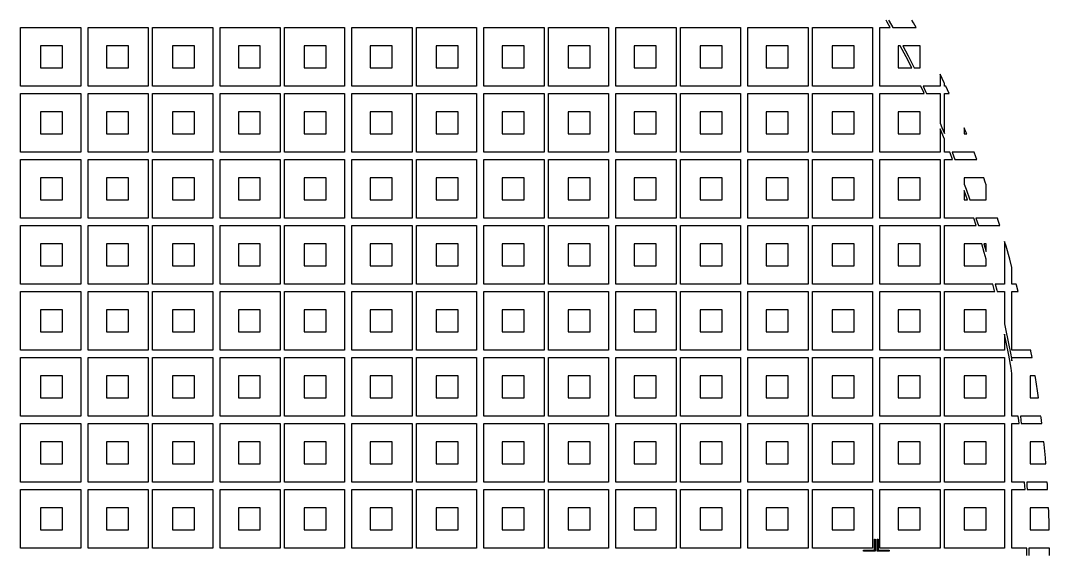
# Model space of a CAD drawing. Extents: x 40 to 187, y -3 to 150.
# Drawn here: x 115.2 to 186.9, y 73.6 to 110.7 of the extents above; entities that cross this region are included whole.
import ezdxf

# ---------------------------------------------------------------- set-up
doc = ezdxf.new("R2010")
doc.units = 0

msp = doc.modelspace()

# ---------------------------------------------------------------- linework, layer by layer
for p, q in [((175.632, 110.558), (175.552, 110.696)), ((175.84, 110.185), (175.632, 110.558)), ((175.725, 110.696), (175.763, 110.632)), ((175.763, 110.632), (176.012, 110.185)), ((177.46, 110.514), (177.358, 110.696)), ((177.639, 110.185), (177.46, 110.514)), ((115.196, 106.095), (115.196, 110.185)), ((115.196, 110.185), (119.389, 110.185)), ((119.389, 110.185), (119.389, 106.095)), ((119.9, 106.095), (119.9, 110.185)), ((119.9, 110.185), (124.093, 110.185)), ((124.093, 110.185), (124.093, 106.095)), ((124.399, 106.095), (124.399, 110.185)), ((124.399, 110.185), (128.592, 110.185)), ((128.592, 110.185), (128.592, 106.095)), ((129.103, 106.095), (129.103, 110.185)), ((129.103, 110.185), (133.296, 110.185)), ((133.296, 110.185), (133.296, 106.095)), ((133.603, 106.095), (133.603, 110.185)), ((133.603, 110.185), (137.795, 110.185)), ((137.795, 110.185), (137.795, 106.095)), ((138.307, 106.095), (138.307, 110.185)), ((138.307, 110.185), (142.499, 110.185)), ((142.499, 110.185), (142.499, 106.095)), ((142.806, 106.095), (142.806, 110.185)), ((142.806, 110.185), (146.999, 110.185)), ((146.999, 110.185), (146.999, 106.095)), ((147.51, 106.095), (147.51, 110.185)), ((147.51, 110.185), (151.703, 110.185)), ((151.703, 110.185), (151.703, 106.095)), ((152.009, 106.095), (152.009, 110.185)), ((152.009, 110.185), (156.202, 110.185)), ((156.202, 110.185), (156.202, 106.095)), ((156.713, 106.095), (156.713, 110.185)), ((156.713, 110.185), (160.906, 110.185)), ((160.906, 110.185), (160.906, 106.095)), ((161.213, 106.095), (161.213, 110.185)), ((161.213, 110.185), (165.406, 110.185)), ((165.406, 110.185), (165.406, 106.095)), ((165.917, 106.095), (165.917, 110.185)), ((165.917, 110.185), (170.11, 110.185)), ((170.11, 110.185), (170.11, 106.095)), ((170.416, 106.095), (170.416, 110.185)), ((170.416, 110.185), (174.609, 110.185)), ((174.609, 110.185), (174.609, 106.095)), ((175.12, 106.095), (175.12, 110.185)), ((175.12, 110.185), (175.84, 110.185)), ((176.012, 110.185), (177.639, 110.185)), ((118.11, 108.907), (116.576, 108.907)), ((116.576, 108.907), (116.576, 107.373)), ((118.11, 107.373), (118.11, 108.907)), ((122.712, 108.907), (121.178, 108.907)), ((121.178, 108.907), (121.178, 107.373)), ((122.712, 107.373), (122.712, 108.907)), ((127.314, 108.907), (125.78, 108.907)), ((125.78, 108.907), (125.78, 107.373)), ((127.314, 107.373), (127.314, 108.907)), ((131.915, 108.907), (130.381, 108.907)), ((130.381, 108.907), (130.381, 107.373)), ((131.915, 107.373), (131.915, 108.907)), ((136.517, 108.907), (134.983, 108.907)), ((134.983, 108.907), (134.983, 107.373)), ((136.517, 107.373), (136.517, 108.907)), ((141.119, 108.907), (139.585, 108.907)), ((139.585, 108.907), (139.585, 107.373)), ((141.119, 107.373), (141.119, 108.907)), ((145.72, 108.907), (144.187, 108.907)), ((144.187, 108.907), (144.187, 107.373)), ((145.72, 107.373), (145.72, 108.907)), ((150.322, 108.907), (148.788, 108.907)), ((148.788, 108.907), (148.788, 107.373)), ((150.322, 107.373), (150.322, 108.907)), ((154.924, 108.907), (153.39, 108.907)), ((153.39, 108.907), (153.39, 107.373)), ((154.924, 107.373), (154.924, 108.907)), ((159.526, 108.907), (157.992, 108.907)), ((157.992, 108.907), (157.992, 107.373)), ((159.526, 107.373), (159.526, 108.907)), ((164.127, 108.907), (162.593, 108.907)), ((162.593, 108.907), (162.593, 107.373)), ((164.127, 107.373), (164.127, 108.907)), ((168.729, 108.907), (167.195, 108.907)), ((167.195, 108.907), (167.195, 107.373)), ((168.729, 107.373), (168.729, 108.907)), ((173.331, 108.907), (171.797, 108.907)), ((171.797, 108.907), (171.797, 107.373)), ((173.331, 107.373), (173.331, 108.907)), ((176.54, 108.907), (176.398, 108.907)), ((176.398, 108.907), (176.398, 107.373)), ((176.947, 108.133), (176.54, 108.907)), ((177.932, 108.907), (176.709, 108.907)), ((176.709, 108.907), (177.08, 108.202)), ((177.932, 107.373), (177.932, 108.907)), ((177.336, 107.373), (176.947, 108.133)), ((177.08, 108.202), (177.5, 107.382)), ((116.576, 107.373), (118.11, 107.373)), ((121.178, 107.373), (122.712, 107.373)), ((125.78, 107.373), (127.314, 107.373)), ((130.381, 107.373), (131.915, 107.373)), ((134.983, 107.373), (136.517, 107.373)), ((139.585, 107.373), (141.119, 107.373)), ((144.187, 107.373), (145.72, 107.373)), ((148.788, 107.373), (150.322, 107.373)), ((153.39, 107.373), (154.924, 107.373)), ((157.992, 107.373), (159.526, 107.373)), ((162.593, 107.373), (164.127, 107.373)), ((167.195, 107.373), (168.729, 107.373)), ((171.797, 107.373), (173.331, 107.373)), ((176.398, 107.373), (177.336, 107.373)), ((177.5, 107.382), (177.504, 107.373)), ((177.504, 107.373), (177.932, 107.373)), ((179.596, 106.335), (179.313, 106.924)), ((179.313, 106.924), (179.313, 106.095)), ((179.62, 106.284), (179.596, 106.335)), ((179.62, 106.095), (179.62, 106.284)), ((119.389, 106.095), (115.196, 106.095)), ((115.196, 101.493), (115.196, 105.583)), ((115.196, 105.583), (119.389, 105.583)), ((119.389, 105.583), (119.389, 101.493)), ((124.093, 106.095), (119.9, 106.095)), ((119.9, 101.493), (119.9, 105.583)), ((119.9, 105.583), (124.093, 105.583)), ((124.093, 105.583), (124.093, 101.493)), ((128.592, 106.095), (124.399, 106.095)), ((124.399, 101.493), (124.399, 105.583)), ((124.399, 105.583), (128.592, 105.583)), ((128.592, 105.583), (128.592, 101.493)), ((133.296, 106.095), (129.103, 106.095)), ((129.103, 101.493), (129.103, 105.583)), ((129.103, 105.583), (133.296, 105.583)), ((133.296, 105.583), (133.296, 101.493)), ((137.795, 106.095), (133.603, 106.095)), ((133.603, 101.493), (133.603, 105.583)), ((133.603, 105.583), (137.795, 105.583)), ((137.795, 105.583), (137.795, 101.493)), ((142.499, 106.095), (138.307, 106.095)), ((138.307, 101.493), (138.307, 105.583)), ((138.307, 105.583), (142.499, 105.583)), ((142.499, 105.583), (142.499, 101.493)), ((146.999, 106.095), (142.806, 106.095)), ((142.806, 101.493), (142.806, 105.583)), ((142.806, 105.583), (146.999, 105.583)), ((146.999, 105.583), (146.999, 101.493)), ((151.703, 106.095), (147.51, 106.095)), ((147.51, 101.493), (147.51, 105.583)), ((147.51, 105.583), (151.703, 105.583)), ((151.703, 105.583), (151.703, 101.493)), ((156.202, 106.095), (152.009, 106.095)), ((152.009, 101.493), (152.009, 105.583)), ((152.009, 105.583), (156.202, 105.583)), ((156.202, 105.583), (156.202, 101.493)), ((160.906, 106.095), (156.713, 106.095)), ((156.713, 101.493), (156.713, 105.583)), ((156.713, 105.583), (160.906, 105.583)), ((160.906, 105.583), (160.906, 101.493)), ((165.406, 106.095), (161.213, 106.095)), ((161.213, 101.493), (161.213, 105.583)), ((161.213, 105.583), (165.406, 105.583)), ((165.406, 105.583), (165.406, 101.493)), ((170.11, 106.095), (165.917, 106.095)), ((165.917, 101.493), (165.917, 105.583)), ((165.917, 105.583), (170.11, 105.583)), ((170.11, 105.583), (170.11, 101.493)), ((174.609, 106.095), (170.416, 106.095)), ((170.416, 101.493), (170.416, 105.583)), ((170.416, 105.583), (174.609, 105.583)), ((174.609, 105.583), (174.609, 101.493)), ((177.964, 106.095), (175.12, 106.095)), ((175.12, 101.493), (175.12, 105.583)), ((175.12, 105.583), (178.209, 105.583)), ((178.172, 105.662), (177.964, 106.095)), ((179.313, 106.095), (178.131, 106.095)), ((178.131, 106.095), (178.308, 105.726)), ((178.209, 105.583), (178.172, 105.662)), ((178.308, 105.726), (178.374, 105.583)), ((178.374, 105.583), (179.313, 105.583)), ((179.313, 105.583), (179.313, 103.505)), ((179.708, 106.095), (179.62, 106.095)), ((179.62, 105.583), (179.946, 105.583)), ((179.62, 102.788), (179.62, 105.583)), ((179.946, 105.583), (179.708, 106.095)), ((118.11, 104.305), (116.576, 104.305)), ((116.576, 104.305), (116.576, 102.771)), ((118.11, 102.771), (118.11, 104.305)), ((122.712, 104.305), (121.178, 104.305)), ((121.178, 104.305), (121.178, 102.771)), ((122.712, 102.771), (122.712, 104.305)), ((127.314, 104.305), (125.78, 104.305)), ((125.78, 104.305), (125.78, 102.771)), ((127.314, 102.771), (127.314, 104.305)), ((131.915, 104.305), (130.381, 104.305)), ((130.381, 104.305), (130.381, 102.771)), ((131.915, 102.771), (131.915, 104.305)), ((136.517, 104.305), (134.983, 104.305)), ((134.983, 104.305), (134.983, 102.771)), ((136.517, 102.771), (136.517, 104.305)), ((141.119, 104.305), (139.585, 104.305)), ((139.585, 104.305), (139.585, 102.771)), ((141.119, 102.771), (141.119, 104.305)), ((145.72, 104.305), (144.187, 104.305)), ((144.187, 104.305), (144.187, 102.771)), ((145.72, 102.771), (145.72, 104.305)), ((150.322, 104.305), (148.788, 104.305)), ((148.788, 104.305), (148.788, 102.771)), ((150.322, 102.771), (150.322, 104.305)), ((154.924, 104.305), (153.39, 104.305)), ((153.39, 104.305), (153.39, 102.771)), ((154.924, 102.771), (154.924, 104.305)), ((159.526, 104.305), (157.992, 104.305)), ((157.992, 104.305), (157.992, 102.771)), ((159.526, 102.771), (159.526, 104.305)), ((164.127, 104.305), (162.593, 104.305)), ((162.593, 104.305), (162.593, 102.771)), ((164.127, 102.771), (164.127, 104.305)), ((168.729, 104.305), (167.195, 104.305)), ((167.195, 104.305), (167.195, 102.771)), ((168.729, 102.771), (168.729, 104.305)), ((173.331, 104.305), (171.797, 104.305)), ((171.797, 104.305), (171.797, 102.771)), ((173.331, 102.771), (173.331, 104.305)), ((177.932, 104.305), (176.398, 104.305)), ((176.398, 104.305), (176.398, 102.771)), ((177.932, 102.771), (177.932, 104.305)), ((179.313, 103.505), (179.443, 103.206)), ((116.576, 102.771), (118.11, 102.771)), ((121.178, 102.771), (122.712, 102.771)), ((125.78, 102.771), (127.314, 102.771)), ((130.381, 102.771), (131.915, 102.771)), ((134.983, 102.771), (136.517, 102.771)), ((139.585, 102.771), (141.119, 102.771)), ((144.187, 102.771), (145.72, 102.771)), ((148.788, 102.771), (150.322, 102.771)), ((153.39, 102.771), (154.924, 102.771)), ((157.992, 102.771), (159.526, 102.771)), ((162.593, 102.771), (164.127, 102.771)), ((167.195, 102.771), (168.729, 102.771)), ((171.797, 102.771), (173.331, 102.771)), ((176.398, 102.771), (177.932, 102.771)), ((179.62, 102.401), (179.313, 103.129)), ((179.313, 103.129), (179.313, 101.493)), ((179.443, 103.206), (179.62, 102.788)), ((181.118, 102.902), (181, 103.181)), ((181, 103.181), (181, 102.771)), ((181, 102.771), (181.171, 102.771)), ((181.171, 102.771), (181.118, 102.902)), ((179.62, 101.493), (179.62, 102.401)), ((119.389, 101.493), (115.196, 101.493)), ((124.093, 101.493), (119.9, 101.493)), ((128.592, 101.493), (124.399, 101.493)), ((133.296, 101.493), (129.103, 101.493)), ((137.795, 101.493), (133.603, 101.493)), ((142.499, 101.493), (138.307, 101.493)), ((146.999, 101.493), (142.806, 101.493)), ((151.703, 101.493), (147.51, 101.493)), ((156.202, 101.493), (152.009, 101.493)), ((160.906, 101.493), (156.713, 101.493)), ((165.406, 101.493), (161.213, 101.493)), ((170.11, 101.493), (165.917, 101.493)), ((174.609, 101.493), (170.416, 101.493)), ((179.313, 101.493), (175.12, 101.493)), ((179.991, 101.493), (179.62, 101.493)), ((180.009, 101.448), (179.991, 101.493)), ((180.192, 100.982), (180.009, 101.448)), ((181.684, 101.493), (180.153, 101.493)), ((180.153, 101.493), (180.353, 100.982)), ((181.815, 101.159), (181.684, 101.493)), ((115.196, 96.8913), (115.196, 100.982)), ((115.196, 100.982), (119.389, 100.982)), ((119.389, 100.982), (119.389, 96.8913)), ((119.9, 96.8913), (119.9, 100.982)), ((119.9, 100.982), (124.093, 100.982)), ((124.093, 100.982), (124.093, 96.8913)), ((124.399, 96.8913), (124.399, 100.982)), ((124.399, 100.982), (128.592, 100.982)), ((128.592, 100.982), (128.592, 96.8913)), ((129.103, 96.8913), (129.103, 100.982)), ((129.103, 100.982), (133.296, 100.982)), ((133.296, 100.982), (133.296, 96.8913)), ((133.603, 96.8913), (133.603, 100.982)), ((133.603, 100.982), (137.795, 100.982)), ((137.795, 100.982), (137.795, 96.8913)), ((138.307, 96.8913), (138.307, 100.982)), ((138.307, 100.982), (142.499, 100.982)), ((142.499, 100.982), (142.499, 96.8913)), ((142.806, 96.8913), (142.806, 100.982)), ((142.806, 100.982), (146.999, 100.982)), ((146.999, 100.982), (146.999, 96.8913)), ((147.51, 96.8913), (147.51, 100.982)), ((147.51, 100.982), (151.703, 100.982)), ((151.703, 100.982), (151.703, 96.8913)), ((152.009, 96.8913), (152.009, 100.982)), ((152.009, 100.982), (156.202, 100.982)), ((156.202, 100.982), (156.202, 96.8913)), ((156.713, 96.8913), (156.713, 100.982)), ((156.713, 100.982), (160.906, 100.982)), ((160.906, 100.982), (160.906, 96.8913)), ((161.213, 96.8913), (161.213, 100.982)), ((161.213, 100.982), (165.406, 100.982)), ((165.406, 100.982), (165.406, 96.8913)), ((165.917, 96.8913), (165.917, 100.982)), ((165.917, 100.982), (170.11, 100.982)), ((170.11, 100.982), (170.11, 96.8913)), ((170.416, 96.8913), (170.416, 100.982)), ((170.416, 100.982), (174.609, 100.982)), ((174.609, 100.982), (174.609, 96.8913)), ((175.12, 96.8913), (175.12, 100.982)), ((175.12, 100.982), (179.313, 100.982)), ((179.313, 100.982), (179.313, 96.8913)), ((179.62, 96.8913), (179.62, 100.982)), ((179.62, 100.982), (180.192, 100.982)), ((180.353, 100.982), (181.882, 100.982)), ((181.882, 100.982), (181.815, 101.159)), ((118.11, 99.7035), (116.576, 99.7035)), ((116.576, 99.7035), (116.576, 98.1696)), ((118.11, 98.1696), (118.11, 99.7035)), ((122.712, 99.7035), (121.178, 99.7035)), ((121.178, 99.7035), (121.178, 98.1696)), ((122.712, 98.1696), (122.712, 99.7035)), ((127.314, 99.7035), (125.78, 99.7035)), ((125.78, 99.7035), (125.78, 98.1696)), ((127.314, 98.1696), (127.314, 99.7035)), ((131.915, 99.7035), (130.381, 99.7035)), ((130.381, 99.7035), (130.381, 98.1696)), ((131.915, 98.1696), (131.915, 99.7035)), ((136.517, 99.7035), (134.983, 99.7035)), ((134.983, 99.7035), (134.983, 98.1696)), ((136.517, 98.1696), (136.517, 99.7035)), ((141.119, 99.7035), (139.585, 99.7035)), ((139.585, 99.7035), (139.585, 98.1696)), ((141.119, 98.1696), (141.119, 99.7035)), ((145.72, 99.7035), (144.187, 99.7035)), ((144.187, 99.7035), (144.187, 98.1696)), ((145.72, 98.1696), (145.72, 99.7035)), ((150.322, 99.7035), (148.788, 99.7035)), ((148.788, 99.7035), (148.788, 98.1696)), ((150.322, 98.1696), (150.322, 99.7035)), ((154.924, 99.7035), (153.39, 99.7035)), ((153.39, 99.7035), (153.39, 98.1696)), ((154.924, 98.1696), (154.924, 99.7035)), ((159.526, 99.7035), (157.992, 99.7035)), ((157.992, 99.7035), (157.992, 98.1696)), ((159.526, 98.1696), (159.526, 99.7035)), ((164.127, 99.7035), (162.593, 99.7035)), ((162.593, 99.7035), (162.593, 98.1696)), ((164.127, 98.1696), (164.127, 99.7035)), ((168.729, 99.7035), (167.195, 99.7035)), ((167.195, 99.7035), (167.195, 98.1696)), ((168.729, 98.1696), (168.729, 99.7035)), ((173.331, 99.7035), (171.797, 99.7035)), ((171.797, 99.7035), (171.797, 98.1696)), ((173.331, 98.1696), (173.331, 99.7035)), ((177.932, 99.7035), (176.398, 99.7035)), ((176.398, 99.7035), (176.398, 98.1696)), ((177.932, 98.1696), (177.932, 99.7035)), ((182.358, 99.7035), (181, 99.7035)), ((181, 99.7035), (181, 99.2674)), ((181, 99.2674), (181.127, 98.9192)), ((182.469, 99.3993), (182.358, 99.7035)), ((182.534, 99.2135), (182.469, 99.3993)), ((182.534, 98.1696), (182.534, 99.2135)), ((181, 98.8281), (181, 98.1696)), ((181.231, 98.1696), (181, 98.8281)), ((181.127, 98.9192), (181.39, 98.1696)), ((116.576, 98.1696), (118.11, 98.1696)), ((121.178, 98.1696), (122.712, 98.1696)), ((125.78, 98.1696), (127.314, 98.1696)), ((130.381, 98.1696), (131.915, 98.1696)), ((134.983, 98.1696), (136.517, 98.1696)), ((139.585, 98.1696), (141.119, 98.1696)), ((144.187, 98.1696), (145.72, 98.1696)), ((148.788, 98.1696), (150.322, 98.1696)), ((153.39, 98.1696), (154.924, 98.1696)), ((157.992, 98.1696), (159.526, 98.1696)), ((162.593, 98.1696), (164.127, 98.1696)), ((167.195, 98.1696), (168.729, 98.1696)), ((171.797, 98.1696), (173.331, 98.1696)), ((176.398, 98.1696), (177.932, 98.1696)), ((181, 98.1696), (181.231, 98.1696)), ((181.39, 98.1696), (182.534, 98.1696)), ((119.389, 96.8913), (115.196, 96.8913)), ((124.093, 96.8913), (119.9, 96.8913)), ((128.592, 96.8913), (124.399, 96.8913)), ((133.296, 96.8913), (129.103, 96.8913)), ((137.795, 96.8913), (133.603, 96.8913)), ((142.499, 96.8913), (138.307, 96.8913)), ((146.999, 96.8913), (142.806, 96.8913)), ((151.703, 96.8913), (147.51, 96.8913)), ((156.202, 96.8913), (152.009, 96.8913)), ((160.906, 96.8913), (156.713, 96.8913)), ((165.406, 96.8913), (161.213, 96.8913)), ((170.11, 96.8913), (165.917, 96.8913)), ((174.609, 96.8913), (170.416, 96.8913)), ((179.313, 96.8913), (175.12, 96.8913)), ((181.661, 96.8913), (179.62, 96.8913)), ((181.827, 96.38), (181.661, 96.8913)), ((183.317, 96.8913), (181.819, 96.8913)), ((181.819, 96.8913), (181.984, 96.38)), ((183.369, 96.7307), (183.317, 96.8913)), ((115.196, 92.2896), (115.196, 96.38)), ((115.196, 96.38), (119.389, 96.38)), ((119.389, 96.38), (119.389, 92.2896)), ((119.9, 92.2896), (119.9, 96.38)), ((119.9, 96.38), (124.093, 96.38)), ((124.093, 96.38), (124.093, 92.2896)), ((124.399, 92.2896), (124.399, 96.38)), ((124.399, 96.38), (128.592, 96.38)), ((128.592, 96.38), (128.592, 92.2896)), ((129.103, 92.2896), (129.103, 96.38)), ((129.103, 96.38), (133.296, 96.38)), ((133.296, 96.38), (133.296, 92.2896)), ((133.603, 92.2896), (133.603, 96.38)), ((133.603, 96.38), (137.795, 96.38)), ((137.795, 96.38), (137.795, 92.2896)), ((138.307, 92.2896), (138.307, 96.38)), ((138.307, 96.38), (142.499, 96.38)), ((142.499, 96.38), (142.499, 92.2896)), ((142.806, 92.2896), (142.806, 96.38)), ((142.806, 96.38), (146.999, 96.38)), ((146.999, 96.38), (146.999, 92.2896)), ((147.51, 92.2896), (147.51, 96.38)), ((147.51, 96.38), (151.703, 96.38)), ((151.703, 96.38), (151.703, 92.2896)), ((152.009, 92.2896), (152.009, 96.38)), ((152.009, 96.38), (156.202, 96.38)), ((156.202, 96.38), (156.202, 92.2896)), ((156.713, 92.2896), (156.713, 96.38)), ((156.713, 96.38), (160.906, 96.38)), ((160.906, 96.38), (160.906, 92.2896)), ((161.213, 92.2896), (161.213, 96.38)), ((161.213, 96.38), (165.406, 96.38)), ((165.406, 96.38), (165.406, 92.2896)), ((165.917, 92.2896), (165.917, 96.38)), ((165.917, 96.38), (170.11, 96.38)), ((170.11, 96.38), (170.11, 92.2896)), ((170.416, 92.2896), (170.416, 96.38)), ((170.416, 96.38), (174.609, 96.38)), ((174.609, 96.38), (174.609, 92.2896)), ((175.12, 92.2896), (175.12, 96.38)), ((175.12, 96.38), (179.313, 96.38)), ((179.313, 96.38), (179.313, 92.2896)), ((179.62, 92.2896), (179.62, 96.38)), ((179.62, 96.38), (181.827, 96.38)), ((181.984, 96.38), (183.477, 96.38)), ((183.477, 96.38), (183.369, 96.7307)), ((118.11, 95.1018), (116.576, 95.1018)), ((116.576, 95.1018), (116.576, 93.5679)), ((118.11, 93.5679), (118.11, 95.1018)), ((122.712, 95.1018), (121.178, 95.1018)), ((121.178, 95.1018), (121.178, 93.5679)), ((122.712, 93.5679), (122.712, 95.1018)), ((127.314, 95.1018), (125.78, 95.1018)), ((125.78, 95.1018), (125.78, 93.5679)), ((127.314, 93.5679), (127.314, 95.1018)), ((131.915, 95.1018), (130.381, 95.1018)), ((130.381, 95.1018), (130.381, 93.5679)), ((131.915, 93.5679), (131.915, 95.1018)), ((136.517, 95.1018), (134.983, 95.1018)), ((134.983, 95.1018), (134.983, 93.5679)), ((136.517, 93.5679), (136.517, 95.1018)), ((141.119, 95.1018), (139.585, 95.1018)), ((139.585, 95.1018), (139.585, 93.5679)), ((141.119, 93.5679), (141.119, 95.1018)), ((145.72, 95.1018), (144.187, 95.1018)), ((144.187, 95.1018), (144.187, 93.5679)), ((145.72, 93.5679), (145.72, 95.1018)), ((150.322, 95.1018), (148.788, 95.1018)), ((148.788, 95.1018), (148.788, 93.5679)), ((150.322, 93.5679), (150.322, 95.1018)), ((154.924, 95.1018), (153.39, 95.1018)), ((153.39, 95.1018), (153.39, 93.5679)), ((154.924, 93.5679), (154.924, 95.1018)), ((159.526, 95.1018), (157.992, 95.1018)), ((157.992, 95.1018), (157.992, 93.5679)), ((159.526, 93.5679), (159.526, 95.1018)), ((164.127, 95.1018), (162.593, 95.1018)), ((162.593, 95.1018), (162.593, 93.5679)), ((164.127, 93.5679), (164.127, 95.1018)), ((168.729, 95.1018), (167.195, 95.1018)), ((167.195, 95.1018), (167.195, 93.5679)), ((168.729, 93.5679), (168.729, 95.1018)), ((173.331, 95.1018), (171.797, 95.1018)), ((171.797, 95.1018), (171.797, 93.5679)), ((173.331, 93.5679), (173.331, 95.1018)), ((177.932, 95.1018), (176.398, 95.1018)), ((176.398, 95.1018), (176.398, 93.5679)), ((177.932, 93.5679), (177.932, 95.1018)), ((182.221, 95.1018), (181, 95.1018)), ((181, 95.1018), (181, 93.5679)), ((182.401, 94.4953), (182.221, 95.1018)), ((182.534, 95.1018), (182.378, 95.1018)), ((182.378, 95.1018), (182.534, 94.5742)), ((182.534, 94.5742), (182.534, 95.1018)), ((183.914, 94.9339), (183.812, 95.2757)), ((183.812, 95.2757), (183.812, 92.2896)), ((184.17, 94.0307), (183.914, 94.9339)), ((182.534, 94.0258), (182.401, 94.4953)), ((182.534, 93.5679), (182.534, 94.0258)), ((184.324, 93.4607), (184.17, 94.0307)), ((116.576, 93.5679), (118.11, 93.5679)), ((121.178, 93.5679), (122.712, 93.5679)), ((125.78, 93.5679), (127.314, 93.5679)), ((130.381, 93.5679), (131.915, 93.5679)), ((134.983, 93.5679), (136.517, 93.5679)), ((139.585, 93.5679), (141.119, 93.5679)), ((144.187, 93.5679), (145.72, 93.5679)), ((148.788, 93.5679), (150.322, 93.5679)), ((153.39, 93.5679), (154.924, 93.5679)), ((157.992, 93.5679), (159.526, 93.5679)), ((162.593, 93.5679), (164.127, 93.5679)), ((167.195, 93.5679), (168.729, 93.5679)), ((171.797, 93.5679), (173.331, 93.5679)), ((176.398, 93.5679), (177.932, 93.5679)), ((181, 93.5679), (182.534, 93.5679)), ((184.324, 92.2896), (184.324, 93.4607)), ((119.389, 92.2896), (115.196, 92.2896)), ((124.093, 92.2896), (119.9, 92.2896)), ((128.592, 92.2896), (124.399, 92.2896)), ((133.296, 92.2896), (129.103, 92.2896)), ((137.795, 92.2896), (133.603, 92.2896)), ((142.499, 92.2896), (138.307, 92.2896)), ((146.999, 92.2896), (142.806, 92.2896)), ((151.703, 92.2896), (147.51, 92.2896)), ((156.202, 92.2896), (152.009, 92.2896)), ((160.906, 92.2896), (156.713, 92.2896)), ((165.406, 92.2896), (161.213, 92.2896)), ((170.11, 92.2896), (165.917, 92.2896)), ((174.609, 92.2896), (170.416, 92.2896)), ((179.313, 92.2896), (175.12, 92.2896)), ((183.003, 92.2896), (179.62, 92.2896)), ((183.12, 91.8325), (183.003, 92.2896)), ((183.812, 92.2896), (183.158, 92.2896)), ((183.158, 92.2896), (183.266, 91.8689)), ((183.266, 91.8689), (183.288, 91.7783)), ((184.629, 92.2896), (184.324, 92.2896)), ((184.648, 92.2152), (184.629, 92.2896)), ((184.755, 91.7783), (184.648, 92.2152)), ((115.196, 87.6879), (115.196, 91.7783)), ((115.196, 91.7783), (119.389, 91.7783)), ((119.389, 91.7783), (119.389, 87.6879)), ((119.9, 87.6879), (119.9, 91.7783)), ((119.9, 91.7783), (124.093, 91.7783)), ((124.093, 91.7783), (124.093, 87.6879)), ((124.399, 87.6879), (124.399, 91.7783)), ((124.399, 91.7783), (128.592, 91.7783)), ((128.592, 91.7783), (128.592, 87.6879)), ((129.103, 87.6879), (129.103, 91.7783)), ((129.103, 91.7783), (133.296, 91.7783)), ((133.296, 91.7783), (133.296, 87.6879)), ((133.603, 87.6879), (133.603, 91.7783)), ((133.603, 91.7783), (137.795, 91.7783)), ((137.795, 91.7783), (137.795, 87.6879)), ((138.307, 87.6879), (138.307, 91.7783)), ((138.307, 91.7783), (142.499, 91.7783)), ((142.499, 91.7783), (142.499, 87.6879)), ((142.806, 87.6879), (142.806, 91.7783)), ((142.806, 91.7783), (146.999, 91.7783)), ((146.999, 91.7783), (146.999, 87.6879)), ((147.51, 87.6879), (147.51, 91.7783)), ((147.51, 91.7783), (151.703, 91.7783)), ((151.703, 91.7783), (151.703, 87.6879)), ((152.009, 87.6879), (152.009, 91.7783)), ((152.009, 91.7783), (156.202, 91.7783)), ((156.202, 91.7783), (156.202, 87.6879)), ((156.713, 87.6879), (156.713, 91.7783)), ((156.713, 91.7783), (160.906, 91.7783)), ((160.906, 91.7783), (160.906, 87.6879)), ((161.213, 87.6879), (161.213, 91.7783)), ((161.213, 91.7783), (165.406, 91.7783)), ((165.406, 91.7783), (165.406, 87.6879)), ((165.917, 87.6879), (165.917, 91.7783)), ((165.917, 91.7783), (170.11, 91.7783)), ((170.11, 91.7783), (170.11, 87.6879)), ((170.416, 87.6879), (170.416, 91.7783)), ((170.416, 91.7783), (174.609, 91.7783)), ((174.609, 91.7783), (174.609, 87.6879)), ((175.12, 87.6879), (175.12, 91.7783)), ((175.12, 91.7783), (179.313, 91.7783)), ((179.313, 91.7783), (179.313, 87.6879)), ((179.62, 87.6879), (179.62, 91.7783)), ((179.62, 91.7783), (183.134, 91.7783)), ((183.134, 91.7783), (183.12, 91.8325)), ((183.288, 91.7783), (183.812, 91.7783)), ((183.812, 91.7783), (183.812, 89.5228)), ((184.324, 87.6879), (184.324, 91.7783)), ((184.324, 91.7783), (184.755, 91.7783)), ((118.11, 90.5001), (116.576, 90.5001)), ((116.576, 90.5001), (116.576, 88.9662)), ((118.11, 88.9662), (118.11, 90.5001)), ((122.712, 90.5001), (121.178, 90.5001)), ((121.178, 90.5001), (121.178, 88.9662)), ((122.712, 88.9662), (122.712, 90.5001)), ((127.314, 90.5001), (125.78, 90.5001)), ((125.78, 90.5001), (125.78, 88.9662)), ((127.314, 88.9662), (127.314, 90.5001)), ((131.915, 90.5001), (130.381, 90.5001)), ((130.381, 90.5001), (130.381, 88.9662)), ((131.915, 88.9662), (131.915, 90.5001)), ((136.517, 90.5001), (134.983, 90.5001)), ((134.983, 90.5001), (134.983, 88.9662)), ((136.517, 88.9662), (136.517, 90.5001)), ((141.119, 90.5001), (139.585, 90.5001)), ((139.585, 90.5001), (139.585, 88.9662)), ((141.119, 88.9662), (141.119, 90.5001)), ((145.72, 90.5001), (144.187, 90.5001)), ((144.187, 90.5001), (144.187, 88.9662)), ((145.72, 88.9662), (145.72, 90.5001)), ((150.322, 90.5001), (148.788, 90.5001)), ((148.788, 90.5001), (148.788, 88.9662)), ((150.322, 88.9662), (150.322, 90.5001)), ((154.924, 90.5001), (153.39, 90.5001)), ((153.39, 90.5001), (153.39, 88.9662)), ((154.924, 88.9662), (154.924, 90.5001)), ((159.526, 90.5001), (157.992, 90.5001)), ((157.992, 90.5001), (157.992, 88.9662)), ((159.526, 88.9662), (159.526, 90.5001)), ((164.127, 90.5001), (162.593, 90.5001)), ((162.593, 90.5001), (162.593, 88.9662)), ((164.127, 88.9662), (164.127, 90.5001)), ((168.729, 90.5001), (167.195, 90.5001)), ((167.195, 90.5001), (167.195, 88.9662)), ((168.729, 88.9662), (168.729, 90.5001)), ((173.331, 90.5001), (171.797, 90.5001)), ((171.797, 90.5001), (171.797, 88.9662)), ((173.331, 88.9662), (173.331, 90.5001)), ((177.932, 90.5001), (176.398, 90.5001)), ((176.398, 90.5001), (176.398, 88.9662)), ((177.932, 88.9662), (177.932, 90.5001)), ((182.534, 90.5001), (181, 90.5001)), ((181, 90.5001), (181, 88.9662)), ((182.534, 88.9662), (182.534, 90.5001)), ((116.576, 88.9662), (118.11, 88.9662)), ((121.178, 88.9662), (122.712, 88.9662)), ((125.78, 88.9662), (127.314, 88.9662)), ((130.381, 88.9662), (131.915, 88.9662)), ((134.983, 88.9662), (136.517, 88.9662)), ((139.585, 88.9662), (141.119, 88.9662)), ((144.187, 88.9662), (145.72, 88.9662)), ((148.788, 88.9662), (150.322, 88.9662)), ((153.39, 88.9662), (154.924, 88.9662)), ((157.992, 88.9662), (159.526, 88.9662)), ((162.593, 88.9662), (164.127, 88.9662)), ((167.195, 88.9662), (168.729, 88.9662)), ((171.797, 88.9662), (173.331, 88.9662)), ((176.398, 88.9662), (177.932, 88.9662)), ((181, 88.9662), (182.534, 88.9662)), ((183.812, 89.5228), (183.888, 89.1761)), ((183.888, 89.1761), (184.073, 88.2736)), ((183.926, 88.2443), (183.812, 88.7986)), ((183.812, 88.7986), (183.812, 87.6879)), ((184.073, 88.2736), (184.247, 87.3689)), ((119.389, 87.6879), (115.196, 87.6879)), ((124.093, 87.6879), (119.9, 87.6879)), ((128.592, 87.6879), (124.399, 87.6879)), ((133.296, 87.6879), (129.103, 87.6879)), ((137.795, 87.6879), (133.603, 87.6879)), ((142.499, 87.6879), (138.307, 87.6879)), ((146.999, 87.6879), (142.806, 87.6879)), ((151.703, 87.6879), (147.51, 87.6879)), ((156.202, 87.6879), (152.009, 87.6879)), ((160.906, 87.6879), (156.713, 87.6879)), ((165.406, 87.6879), (161.213, 87.6879)), ((170.11, 87.6879), (165.917, 87.6879)), ((174.609, 87.6879), (170.416, 87.6879)), ((179.313, 87.6879), (175.12, 87.6879)), ((183.812, 87.6879), (179.62, 87.6879)), ((184.1, 87.3414), (183.926, 88.2443)), ((185.637, 87.6879), (184.324, 87.6879)), ((185.648, 87.6297), (185.637, 87.6879)), ((185.73, 87.1766), (185.648, 87.6297)), ((115.196, 83.0862), (115.196, 87.1766)), ((115.196, 87.1766), (119.389, 87.1766)), ((119.389, 87.1766), (119.389, 83.0862)), ((119.9, 83.0862), (119.9, 87.1766)), ((119.9, 87.1766), (124.093, 87.1766)), ((124.093, 87.1766), (124.093, 83.0862)), ((124.399, 83.0862), (124.399, 87.1766)), ((124.399, 87.1766), (128.592, 87.1766)), ((128.592, 87.1766), (128.592, 83.0862)), ((129.103, 83.0862), (129.103, 87.1766)), ((129.103, 87.1766), (133.296, 87.1766)), ((133.296, 87.1766), (133.296, 83.0862)), ((133.603, 83.0862), (133.603, 87.1766)), ((133.603, 87.1766), (137.795, 87.1766)), ((137.795, 87.1766), (137.795, 83.0862)), ((138.307, 83.0862), (138.307, 87.1766)), ((138.307, 87.1766), (142.499, 87.1766)), ((142.499, 87.1766), (142.499, 83.0862)), ((142.806, 83.0862), (142.806, 87.1766)), ((142.806, 87.1766), (146.999, 87.1766)), ((146.999, 87.1766), (146.999, 83.0862)), ((147.51, 83.0862), (147.51, 87.1766)), ((147.51, 87.1766), (151.703, 87.1766)), ((151.703, 87.1766), (151.703, 83.0862)), ((152.009, 83.0862), (152.009, 87.1766)), ((152.009, 87.1766), (156.202, 87.1766)), ((156.202, 87.1766), (156.202, 83.0862)), ((156.713, 83.0862), (156.713, 87.1766)), ((156.713, 87.1766), (160.906, 87.1766)), ((160.906, 87.1766), (160.906, 83.0862)), ((161.213, 83.0862), (161.213, 87.1766)), ((161.213, 87.1766), (165.406, 87.1766)), ((165.406, 87.1766), (165.406, 83.0862)), ((165.917, 83.0862), (165.917, 87.1766)), ((165.917, 87.1766), (170.11, 87.1766)), ((170.11, 87.1766), (170.11, 83.0862)), ((170.416, 83.0862), (170.416, 87.1766)), ((170.416, 87.1766), (174.609, 87.1766)), ((174.609, 87.1766), (174.609, 83.0862)), ((175.12, 83.0862), (175.12, 87.1766)), ((175.12, 87.1766), (179.313, 87.1766)), ((179.313, 87.1766), (179.313, 83.0862)), ((179.62, 83.0862), (179.62, 87.1766)), ((179.62, 87.1766), (183.812, 87.1766)), ((183.812, 87.1766), (183.812, 83.0862)), ((184.263, 86.4365), (184.1, 87.3414)), ((184.247, 87.3689), (184.324, 86.9452)), ((184.324, 87.1766), (185.73, 87.1766)), ((184.324, 86.9452), (184.324, 87.1766)), ((184.324, 86.0722), (184.263, 86.4365)), ((118.11, 85.8984), (116.576, 85.8984)), ((116.576, 85.8984), (116.576, 84.3645)), ((118.11, 84.3645), (118.11, 85.8984)), ((122.712, 85.8984), (121.178, 85.8984)), ((121.178, 85.8984), (121.178, 84.3645)), ((122.712, 84.3645), (122.712, 85.8984)), ((127.314, 85.8984), (125.78, 85.8984)), ((125.78, 85.8984), (125.78, 84.3645)), ((127.314, 84.3645), (127.314, 85.8984)), ((131.915, 85.8984), (130.381, 85.8984)), ((130.381, 85.8984), (130.381, 84.3645)), ((131.915, 84.3645), (131.915, 85.8984)), ((136.517, 85.8984), (134.983, 85.8984)), ((134.983, 85.8984), (134.983, 84.3645)), ((136.517, 84.3645), (136.517, 85.8984)), ((141.119, 85.8984), (139.585, 85.8984)), ((139.585, 85.8984), (139.585, 84.3645)), ((141.119, 84.3645), (141.119, 85.8984)), ((145.72, 85.8984), (144.187, 85.8984)), ((144.187, 85.8984), (144.187, 84.3645)), ((145.72, 84.3645), (145.72, 85.8984)), ((150.322, 85.8984), (148.788, 85.8984)), ((148.788, 85.8984), (148.788, 84.3645)), ((150.322, 84.3645), (150.322, 85.8984)), ((154.924, 85.8984), (153.39, 85.8984)), ((153.39, 85.8984), (153.39, 84.3645)), ((154.924, 84.3645), (154.924, 85.8984)), ((159.526, 85.8984), (157.992, 85.8984)), ((157.992, 85.8984), (157.992, 84.3645)), ((159.526, 84.3645), (159.526, 85.8984)), ((164.127, 85.8984), (162.593, 85.8984)), ((162.593, 85.8984), (162.593, 84.3645)), ((164.127, 84.3645), (164.127, 85.8984)), ((168.729, 85.8984), (167.195, 85.8984)), ((167.195, 85.8984), (167.195, 84.3645)), ((168.729, 84.3645), (168.729, 85.8984)), ((173.331, 85.8984), (171.797, 85.8984)), ((171.797, 85.8984), (171.797, 84.3645)), ((173.331, 84.3645), (173.331, 85.8984)), ((177.932, 85.8984), (176.398, 85.8984)), ((176.398, 85.8984), (176.398, 84.3645)), ((177.932, 84.3645), (177.932, 85.8984)), ((182.534, 85.8984), (181, 85.8984)), ((181, 85.8984), (181, 84.3645)), ((182.534, 84.3645), (182.534, 85.8984)), ((184.324, 83.0862), (184.324, 86.0722)), ((185.95, 85.8984), (185.602, 85.8984)), ((185.602, 85.8984), (185.602, 84.3645)), ((185.969, 85.7798), (185.95, 85.8984)), ((186.113, 84.8521), (185.969, 85.7798)), ((186.182, 84.3645), (186.113, 84.8521)), ((116.576, 84.3645), (118.11, 84.3645)), ((121.178, 84.3645), (122.712, 84.3645)), ((125.78, 84.3645), (127.314, 84.3645)), ((130.381, 84.3645), (131.915, 84.3645)), ((134.983, 84.3645), (136.517, 84.3645)), ((139.585, 84.3645), (141.119, 84.3645)), ((144.187, 84.3645), (145.72, 84.3645)), ((148.788, 84.3645), (150.322, 84.3645)), ((153.39, 84.3645), (154.924, 84.3645)), ((157.992, 84.3645), (159.526, 84.3645)), ((162.593, 84.3645), (164.127, 84.3645)), ((167.195, 84.3645), (168.729, 84.3645)), ((171.797, 84.3645), (173.331, 84.3645)), ((176.398, 84.3645), (177.932, 84.3645)), ((181, 84.3645), (182.534, 84.3645)), ((185.602, 84.3645), (186.182, 84.3645)), ((119.389, 83.0862), (115.196, 83.0862)), ((115.196, 78.4845), (115.196, 82.5749)), ((115.196, 82.5749), (119.389, 82.5749)), ((119.389, 82.5749), (119.389, 78.4845)), ((124.093, 83.0862), (119.9, 83.0862)), ((119.9, 78.4845), (119.9, 82.5749)), ((119.9, 82.5749), (124.093, 82.5749)), ((124.093, 82.5749), (124.093, 78.4845)), ((128.592, 83.0862), (124.399, 83.0862)), ((124.399, 78.4845), (124.399, 82.5749)), ((124.399, 82.5749), (128.592, 82.5749)), ((128.592, 82.5749), (128.592, 78.4845)), ((133.296, 83.0862), (129.103, 83.0862)), ((129.103, 78.4845), (129.103, 82.5749)), ((129.103, 82.5749), (133.296, 82.5749)), ((133.296, 82.5749), (133.296, 78.4845)), ((137.795, 83.0862), (133.603, 83.0862)), ((133.603, 78.4845), (133.603, 82.5749)), ((133.603, 82.5749), (137.795, 82.5749)), ((137.795, 82.5749), (137.795, 78.4845)), ((142.499, 83.0862), (138.307, 83.0862)), ((138.307, 78.4845), (138.307, 82.5749)), ((138.307, 82.5749), (142.499, 82.5749)), ((142.499, 82.5749), (142.499, 78.4845)), ((146.999, 83.0862), (142.806, 83.0862)), ((142.806, 78.4845), (142.806, 82.5749)), ((142.806, 82.5749), (146.999, 82.5749)), ((146.999, 82.5749), (146.999, 78.4845)), ((151.703, 83.0862), (147.51, 83.0862)), ((147.51, 78.4845), (147.51, 82.5749)), ((147.51, 82.5749), (151.703, 82.5749)), ((151.703, 82.5749), (151.703, 78.4845)), ((156.202, 83.0862), (152.009, 83.0862)), ((152.009, 78.4845), (152.009, 82.5749)), ((152.009, 82.5749), (156.202, 82.5749)), ((156.202, 82.5749), (156.202, 78.4845)), ((160.906, 83.0862), (156.713, 83.0862)), ((156.713, 78.4845), (156.713, 82.5749)), ((156.713, 82.5749), (160.906, 82.5749)), ((160.906, 82.5749), (160.906, 78.4845)), ((165.406, 83.0862), (161.213, 83.0862)), ((161.213, 78.4845), (161.213, 82.5749)), ((161.213, 82.5749), (165.406, 82.5749)), ((165.406, 82.5749), (165.406, 78.4845)), ((170.11, 83.0862), (165.917, 83.0862)), ((165.917, 78.4845), (165.917, 82.5749)), ((165.917, 82.5749), (170.11, 82.5749)), ((170.11, 82.5749), (170.11, 78.4845)), ((174.609, 83.0862), (170.416, 83.0862)), ((170.416, 78.4845), (170.416, 82.5749)), ((170.416, 82.5749), (174.609, 82.5749)), ((174.609, 82.5749), (174.609, 78.4845)), ((179.313, 83.0862), (175.12, 83.0862)), ((175.12, 78.4845), (175.12, 82.5749)), ((175.12, 82.5749), (179.313, 82.5749)), ((179.313, 82.5749), (179.313, 78.4845)), ((183.812, 83.0862), (179.62, 83.0862)), ((179.62, 78.4845), (179.62, 82.5749)), ((179.62, 82.5749), (183.812, 82.5749)), ((183.812, 82.5749), (183.812, 78.4845)), ((184.765, 83.0862), (184.324, 83.0862)), ((184.324, 78.4845), (184.324, 82.5749)), ((184.324, 82.5749), (184.829, 82.5749)), ((184.802, 82.7988), (184.765, 83.0862)), ((184.829, 82.5749), (184.802, 82.7988)), ((186.353, 83.0862), (184.916, 83.0862)), ((184.916, 83.0862), (184.951, 82.8172)), ((184.951, 82.8172), (184.98, 82.5749)), ((184.98, 82.5749), (186.414, 82.5749)), ((186.365, 82.9916), (186.353, 83.0862)), ((186.414, 82.5749), (186.365, 82.9916)), ((118.11, 81.2967), (116.576, 81.2967)), ((116.576, 81.2967), (116.576, 79.7628)), ((118.11, 79.7628), (118.11, 81.2967)), ((122.712, 81.2967), (121.178, 81.2967)), ((121.178, 81.2967), (121.178, 79.7628)), ((122.712, 79.7628), (122.712, 81.2967)), ((127.314, 81.2967), (125.78, 81.2967)), ((125.78, 81.2967), (125.78, 79.7628)), ((127.314, 79.7628), (127.314, 81.2967)), ((131.915, 81.2967), (130.381, 81.2967)), ((130.381, 81.2967), (130.381, 79.7628)), ((131.915, 79.7628), (131.915, 81.2967)), ((136.517, 81.2967), (134.983, 81.2967)), ((134.983, 81.2967), (134.983, 79.7628)), ((136.517, 79.7628), (136.517, 81.2967)), ((141.119, 81.2967), (139.585, 81.2967)), ((139.585, 81.2967), (139.585, 79.7628)), ((141.119, 79.7628), (141.119, 81.2967)), ((145.72, 81.2967), (144.187, 81.2967)), ((144.187, 81.2967), (144.187, 79.7628)), ((145.72, 79.7628), (145.72, 81.2967)), ((150.322, 81.2967), (148.788, 81.2967)), ((148.788, 81.2967), (148.788, 79.7628)), ((150.322, 79.7628), (150.322, 81.2967)), ((154.924, 81.2967), (153.39, 81.2967)), ((153.39, 81.2967), (153.39, 79.7628)), ((154.924, 79.7628), (154.924, 81.2967)), ((159.526, 81.2967), (157.992, 81.2967)), ((157.992, 81.2967), (157.992, 79.7628)), ((159.526, 79.7628), (159.526, 81.2967)), ((164.127, 81.2967), (162.593, 81.2967)), ((162.593, 81.2967), (162.593, 79.7628)), ((164.127, 79.7628), (164.127, 81.2967)), ((168.729, 81.2967), (167.195, 81.2967)), ((167.195, 81.2967), (167.195, 79.7628)), ((168.729, 79.7628), (168.729, 81.2967)), ((173.331, 81.2967), (171.797, 81.2967)), ((171.797, 81.2967), (171.797, 79.7628)), ((173.331, 79.7628), (173.331, 81.2967)), ((177.932, 81.2967), (176.398, 81.2967)), ((176.398, 81.2967), (176.398, 79.7628)), ((177.932, 79.7628), (177.932, 81.2967)), ((182.534, 81.2967), (181, 81.2967)), ((181, 81.2967), (181, 79.7628)), ((182.534, 79.7628), (182.534, 81.2967)), ((186.554, 81.2967), (185.602, 81.2967)), ((185.602, 81.2967), (185.602, 79.7628)), ((186.572, 81.1255), (186.554, 81.2967)), ((186.659, 80.1907), (186.572, 81.1255)), ((116.576, 79.7628), (118.11, 79.7628)), ((121.178, 79.7628), (122.712, 79.7628)), ((125.78, 79.7628), (127.314, 79.7628)), ((130.381, 79.7628), (131.915, 79.7628)), ((134.983, 79.7628), (136.517, 79.7628)), ((139.585, 79.7628), (141.119, 79.7628)), ((144.187, 79.7628), (145.72, 79.7628)), ((148.788, 79.7628), (150.322, 79.7628)), ((153.39, 79.7628), (154.924, 79.7628)), ((157.992, 79.7628), (159.526, 79.7628)), ((162.593, 79.7628), (164.127, 79.7628)), ((167.195, 79.7628), (168.729, 79.7628)), ((171.797, 79.7628), (173.331, 79.7628)), ((176.398, 79.7628), (177.932, 79.7628)), ((181, 79.7628), (182.534, 79.7628)), ((185.602, 79.7628), (186.693, 79.7628)), ((186.693, 79.7628), (186.659, 80.1907)), ((119.389, 78.4845), (115.196, 78.4845)), ((124.093, 78.4845), (119.9, 78.4845)), ((128.592, 78.4845), (124.399, 78.4845)), ((133.296, 78.4845), (129.103, 78.4845)), ((137.795, 78.4845), (133.603, 78.4845)), ((142.499, 78.4845), (138.307, 78.4845)), ((146.999, 78.4845), (142.806, 78.4845)), ((151.703, 78.4845), (147.51, 78.4845)), ((156.202, 78.4845), (152.009, 78.4845)), ((160.906, 78.4845), (156.713, 78.4845)), ((165.406, 78.4845), (161.213, 78.4845)), ((170.11, 78.4845), (165.917, 78.4845)), ((174.609, 78.4845), (170.416, 78.4845)), ((179.313, 78.4845), (175.12, 78.4845)), ((183.812, 78.4845), (179.62, 78.4845)), ((185.207, 78.4845), (184.324, 78.4845)), ((185.225, 78.2216), (185.207, 78.4845)), ((185.239, 77.9732), (185.225, 78.2216)), ((186.786, 78.4845), (185.357, 78.4845)), ((185.357, 78.4845), (185.375, 78.2309)), ((185.375, 78.2309), (185.389, 77.9732)), ((186.797, 78.3182), (186.786, 78.4845)), ((186.816, 77.9732), (186.797, 78.3182)), ((115.196, 73.8828), (115.196, 77.9732)), ((115.196, 77.9732), (119.389, 77.9732)), ((119.389, 77.9732), (119.389, 73.8828)), ((119.9, 73.8828), (119.9, 77.9732)), ((119.9, 77.9732), (124.093, 77.9732)), ((124.093, 77.9732), (124.093, 73.8828)), ((124.399, 73.8828), (124.399, 77.9732)), ((124.399, 77.9732), (128.592, 77.9732)), ((128.592, 77.9732), (128.592, 73.8828)), ((129.103, 73.8828), (129.103, 77.9732)), ((129.103, 77.9732), (133.296, 77.9732)), ((133.296, 77.9732), (133.296, 73.8828)), ((133.603, 73.8828), (133.603, 77.9732)), ((133.603, 77.9732), (137.795, 77.9732)), ((137.795, 77.9732), (137.795, 73.8828)), ((138.307, 73.8828), (138.307, 77.9732)), ((138.307, 77.9732), (142.499, 77.9732)), ((142.499, 77.9732), (142.499, 73.8828)), ((142.806, 73.8828), (142.806, 77.9732)), ((142.806, 77.9732), (146.999, 77.9732)), ((146.999, 77.9732), (146.999, 73.8828)), ((147.51, 73.8828), (147.51, 77.9732)), ((147.51, 77.9732), (151.703, 77.9732)), ((151.703, 77.9732), (151.703, 73.8828)), ((152.009, 73.8828), (152.009, 77.9732)), ((152.009, 77.9732), (156.202, 77.9732)), ((156.202, 77.9732), (156.202, 73.8828)), ((156.713, 73.8828), (156.713, 77.9732)), ((156.713, 77.9732), (160.906, 77.9732)), ((160.906, 77.9732), (160.906, 73.8828)), ((161.213, 73.8828), (161.213, 77.9732)), ((161.213, 77.9732), (165.406, 77.9732)), ((165.406, 77.9732), (165.406, 73.8828)), ((165.917, 73.8828), (165.917, 77.9732)), ((165.917, 77.9732), (170.11, 77.9732)), ((170.11, 77.9732), (170.11, 73.8828)), ((170.416, 73.8828), (170.416, 77.9732)), ((170.416, 77.9732), (174.609, 77.9732)), ((174.609, 77.9732), (174.609, 73.8828)), ((175.12, 73.8828), (175.12, 77.9732)), ((175.12, 77.9732), (179.313, 77.9732)), ((179.313, 77.9732), (179.313, 73.8828)), ((179.62, 73.8828), (179.62, 77.9732)), ((179.62, 77.9732), (183.812, 77.9732)), ((183.812, 77.9732), (183.812, 73.8828)), ((184.324, 73.8828), (184.324, 77.9732)), ((184.324, 77.9732), (185.239, 77.9732)), ((185.389, 77.9732), (186.816, 77.9732)), ((118.11, 76.695), (116.576, 76.695)), ((116.576, 76.695), (116.576, 75.1611)), ((118.11, 75.1611), (118.11, 76.695)), ((122.712, 76.695), (121.178, 76.695)), ((121.178, 76.695), (121.178, 75.1611)), ((122.712, 75.1611), (122.712, 76.695)), ((127.314, 76.695), (125.78, 76.695)), ((125.78, 76.695), (125.78, 75.1611)), ((127.314, 75.1611), (127.314, 76.695)), ((131.915, 76.695), (130.381, 76.695)), ((130.381, 76.695), (130.381, 75.1611)), ((131.915, 75.1611), (131.915, 76.695)), ((136.517, 76.695), (134.983, 76.695)), ((134.983, 76.695), (134.983, 75.1611)), ((136.517, 75.1611), (136.517, 76.695)), ((141.119, 76.695), (139.585, 76.695)), ((139.585, 76.695), (139.585, 75.1611)), ((141.119, 75.1611), (141.119, 76.695)), ((145.72, 76.695), (144.187, 76.695)), ((144.187, 76.695), (144.187, 75.1611)), ((145.72, 75.1611), (145.72, 76.695)), ((150.322, 76.695), (148.788, 76.695)), ((148.788, 76.695), (148.788, 75.1611)), ((150.322, 75.1611), (150.322, 76.695)), ((154.924, 76.695), (153.39, 76.695)), ((153.39, 76.695), (153.39, 75.1611)), ((154.924, 75.1611), (154.924, 76.695)), ((159.526, 76.695), (157.992, 76.695)), ((157.992, 76.695), (157.992, 75.1611)), ((159.526, 75.1611), (159.526, 76.695)), ((164.127, 76.695), (162.593, 76.695)), ((162.593, 76.695), (162.593, 75.1611)), ((164.127, 75.1611), (164.127, 76.695)), ((168.729, 76.695), (167.195, 76.695)), ((167.195, 76.695), (167.195, 75.1611)), ((168.729, 75.1611), (168.729, 76.695)), ((173.331, 76.695), (171.797, 76.695)), ((171.797, 76.695), (171.797, 75.1611)), ((173.331, 75.1611), (173.331, 76.695)), ((177.932, 76.695), (176.398, 76.695)), ((176.398, 76.695), (176.398, 75.1611)), ((177.932, 75.1611), (177.932, 76.695)), ((182.534, 76.695), (181, 76.695)), ((181, 76.695), (181, 75.1611)), ((182.534, 75.1611), (182.534, 76.695)), ((186.878, 76.695), (185.602, 76.695)), ((185.602, 76.695), (185.602, 75.1611)), ((186.889, 76.4429), (186.878, 76.695)), ((186.918, 75.5046), (186.889, 76.4429)), ((186.924, 75.1611), (186.918, 75.5046)), ((116.576, 75.1611), (118.11, 75.1611)), ((121.178, 75.1611), (122.712, 75.1611)), ((125.78, 75.1611), (127.314, 75.1611)), ((130.381, 75.1611), (131.915, 75.1611)), ((134.983, 75.1611), (136.517, 75.1611)), ((139.585, 75.1611), (141.119, 75.1611)), ((144.187, 75.1611), (145.72, 75.1611)), ((148.788, 75.1611), (150.322, 75.1611)), ((153.39, 75.1611), (154.924, 75.1611)), ((157.992, 75.1611), (159.526, 75.1611)), ((162.593, 75.1611), (164.127, 75.1611)), ((167.195, 75.1611), (168.729, 75.1611)), ((171.797, 75.1611), (173.331, 75.1611)), ((176.398, 75.1611), (177.932, 75.1611)), ((181, 75.1611), (182.534, 75.1611)), ((185.602, 75.1611), (186.924, 75.1611)), ((174.737, 73.755), (174.737, 74.522)), ((174.737, 74.522), (174.801, 74.522)), ((174.801, 74.522), (174.801, 73.6911)), ((174.928, 73.6911), (174.928, 74.522)), ((174.928, 74.522), (174.992, 74.522)), ((174.992, 74.522), (174.992, 73.755)), ((119.389, 73.8828), (115.196, 73.8828)), ((124.093, 73.8828), (119.9, 73.8828)), ((128.592, 73.8828), (124.399, 73.8828)), ((133.296, 73.8828), (129.103, 73.8828)), ((137.795, 73.8828), (133.603, 73.8828)), ((142.499, 73.8828), (138.307, 73.8828)), ((146.999, 73.8828), (142.806, 73.8828)), ((151.703, 73.8828), (147.51, 73.8828)), ((156.202, 73.8828), (152.009, 73.8828)), ((160.906, 73.8828), (156.713, 73.8828)), ((165.406, 73.8828), (161.213, 73.8828)), ((170.11, 73.8828), (165.917, 73.8828)), ((174.609, 73.8828), (170.416, 73.8828)), ((173.97, 73.6911), (173.97, 73.755)), ((173.97, 73.755), (174.737, 73.755)), ((174.801, 73.6911), (173.97, 73.6911)), ((175.759, 73.6911), (174.928, 73.6911)), ((174.992, 73.755), (175.759, 73.755)), ((179.313, 73.8828), (175.12, 73.8828)), ((175.759, 73.755), (175.759, 73.6911)), ((183.812, 73.8828), (179.62, 73.8828)), ((185.364, 73.8828), (184.324, 73.8828)), ((185.366, 73.6272), (185.364, 73.8828)), ((185.364, 73.3715), (185.366, 73.6272)), ((186.939, 73.8828), (185.514, 73.8828)), ((185.514, 73.8828), (185.516, 73.6272)), ((185.516, 73.6272), (185.514, 73.3715)), ((186.941, 73.6272), (186.939, 73.8828)), ((186.939, 73.3715), (186.941, 73.6272))]:
    msp.add_line(p, q)

doc.saveas('drawing.dxf')
